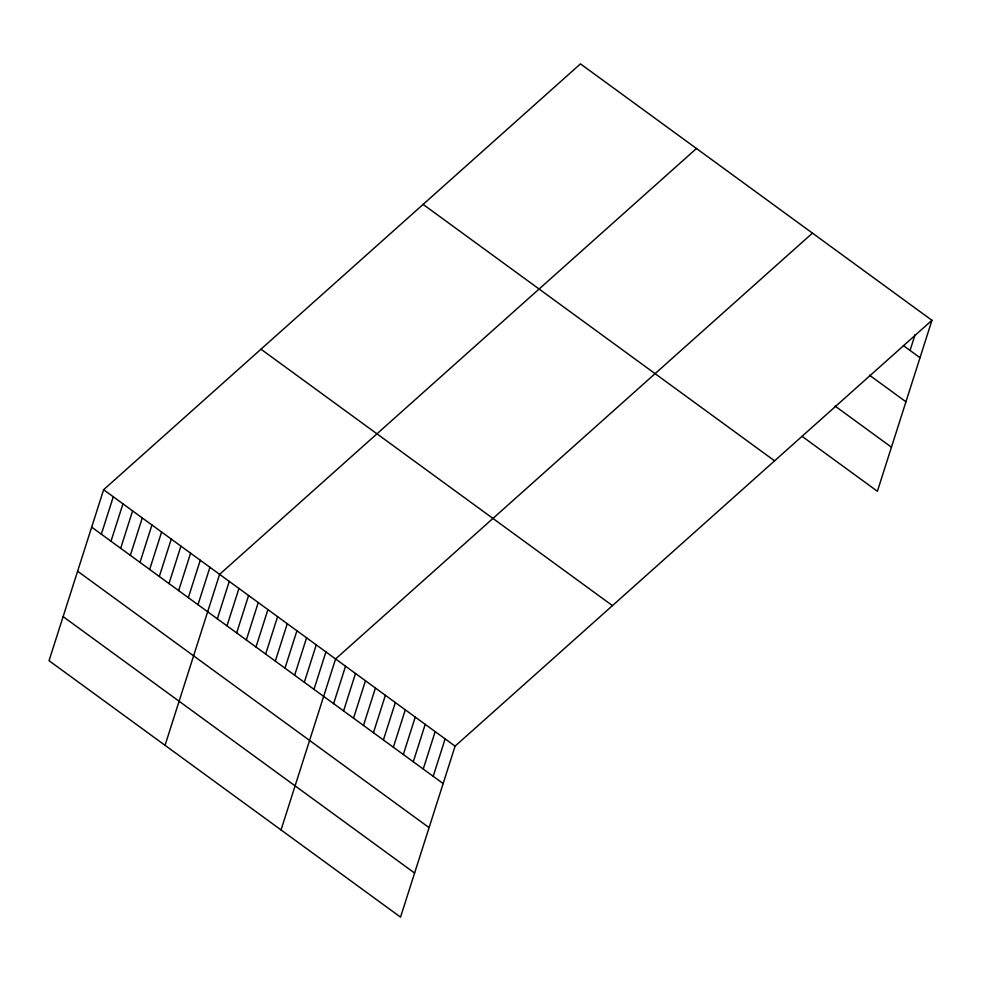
<?xml version="1.0" encoding="UTF-8"?>
<svg xmlns="http://www.w3.org/2000/svg" width="981" height="981" viewBox="0 0 981 981"><rect width="100%" height="100%" fill="white"/><g stroke="black" fill="none" stroke-linecap="round" stroke-linejoin="round"><path stroke-width="1.47" d="M103.618 489.727L49.05 660.691L400.53 917.125L455.086 746.149L931.95 320.309L580.47 63.875L103.618 489.727L455.086 746.149M101.337 534.191L113.281 496.778M111 541.242L122.944 503.829M120.675 548.293L132.607 510.88M130.338 555.344L142.27 517.931M140.001 562.395L151.945 524.982M149.664 569.446L161.607 532.033M159.327 576.497L171.27 539.084M169.002 583.548L180.933 546.135M178.665 590.599L190.608 553.186M188.327 597.65L200.271 560.237M197.99 604.701L209.934 567.3M165.041 745.315L219.597 574.351L696.461 148.499M217.328 618.815L229.272 581.402M226.991 625.866L238.935 588.453M236.654 632.917L248.598 595.504M246.329 639.968L258.261 602.555M255.992 647.019L267.923 609.606M265.655 654.069L277.598 616.657M275.318 661.12L287.261 623.708M284.981 668.171L296.924 630.758M294.656 675.222L306.587 637.809M304.318 682.273L316.262 644.86M313.981 689.324L325.925 651.911M281.032 829.938L335.588 658.962L812.452 233.122M333.614 703.647L345.545 666.234M343.571 710.906L355.502 673.493M353.528 718.178L365.459 680.765M363.485 725.437L375.429 688.024M373.442 732.709L385.386 695.296M383.399 739.968L395.343 702.555M393.356 747.24L405.3 709.827M403.314 754.499L415.257 717.086M413.271 761.771L425.214 724.358M423.24 769.03L435.172 731.618M433.197 776.302L445.129 738.889M910.049 350.45L915.101 334.631M931.95 320.309L877.382 491.273L802.139 436.386M903.415 345.606L920.006 357.722M869.436 375.159L905.941 401.793M835.027 406.036L891.459 447.201M423.105 204.404L774.585 460.837M260.971 349.199L612.451 605.62M91.674 527.14L443.154 783.561M77.609 571.212L429.089 827.633M63.115 616.62L414.595 873.041"/></g></svg>
